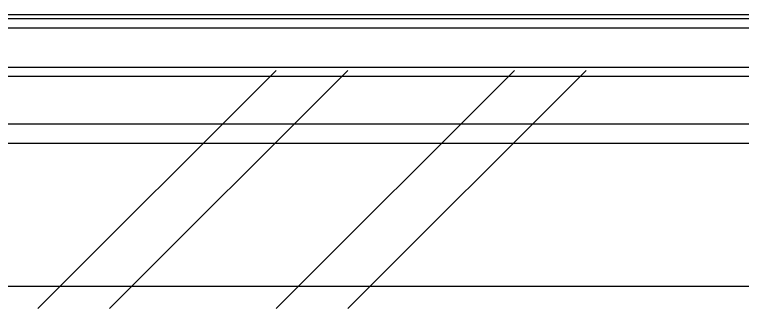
# Model space of a CAD drawing. Header units: millimetres. Extents: x 982 to 80582, y 687 to 58800.
# Drawn here: x 29375 to 30139, y 34260 to 34569 of the extents above; entities that cross this region are included whole.
import ezdxf

# ---------------------------------------------------------------- set-up
doc = ezdxf.new("R2010")
doc.units = ezdxf.units.MM
for name, color, linetype in [('A-WALL', 1, 'Continuous'), ('A-WLH', 7, 'Continuous'), ('Edges', 7, 'Continuous')]:
    doc.layers.add(name, color=color, linetype=linetype)

# ---------------------------------------------------------------- blocks, each defined once
blk = doc.blocks.new('air con')
at = {"layer": 'Edges'}
for p, q in [((71.402, 41.898), (152.402, 41.898)), ((71.402, 41.095), (152.402, 41.095)), ((71.402, 39.122), (152.402, 39.122)), ((152.402, 38.724), (71.402, 38.724)), ((152.402, 37.092), (71.402, 37.092)), ((152.402, 36.701), (71.402, 36.701)), ((152.402, 36.542), (71.402, 36.542))]:
    blk.add_line(p, q, dxfattribs=at)

msp = doc.modelspace()

# ---------------------------------------------------------------- linework, layer by layer
at = {"layer": 'A-WALL', "color": 8, "linetype": 'Continuous', "ltscale": 900}
for p, q in [((30817.05, 34433.09), (28417.05, 34433.09)), ((28417.05, 34283.09), (30817.05, 34283.09))]:
    msp.add_line(p, q, dxfattribs=at)
at = {"layer": 'A-WLH', "color": 8}
for p, q in [((29399.66, 34259.84), (29649.66, 34509.84)), ((29474.66, 34259.84), (29724.66, 34509.84)), ((29649.66, 34259.84), (29899.66, 34509.84)), ((29724.66, 34259.84), (29974.66, 34509.84))]:
    msp.add_line(p, q, dxfattribs=at)

# ---------------------------------------------------------------- block references
at = {"xscale": 25.2884805851763, "yscale": 25.2884805851763, "zscale": 25.2884805851763, "rotation": 180}
msp.add_blockref('air con', (32617.22, 35492.62), dxfattribs=at)

doc.saveas('drawing.dxf')
